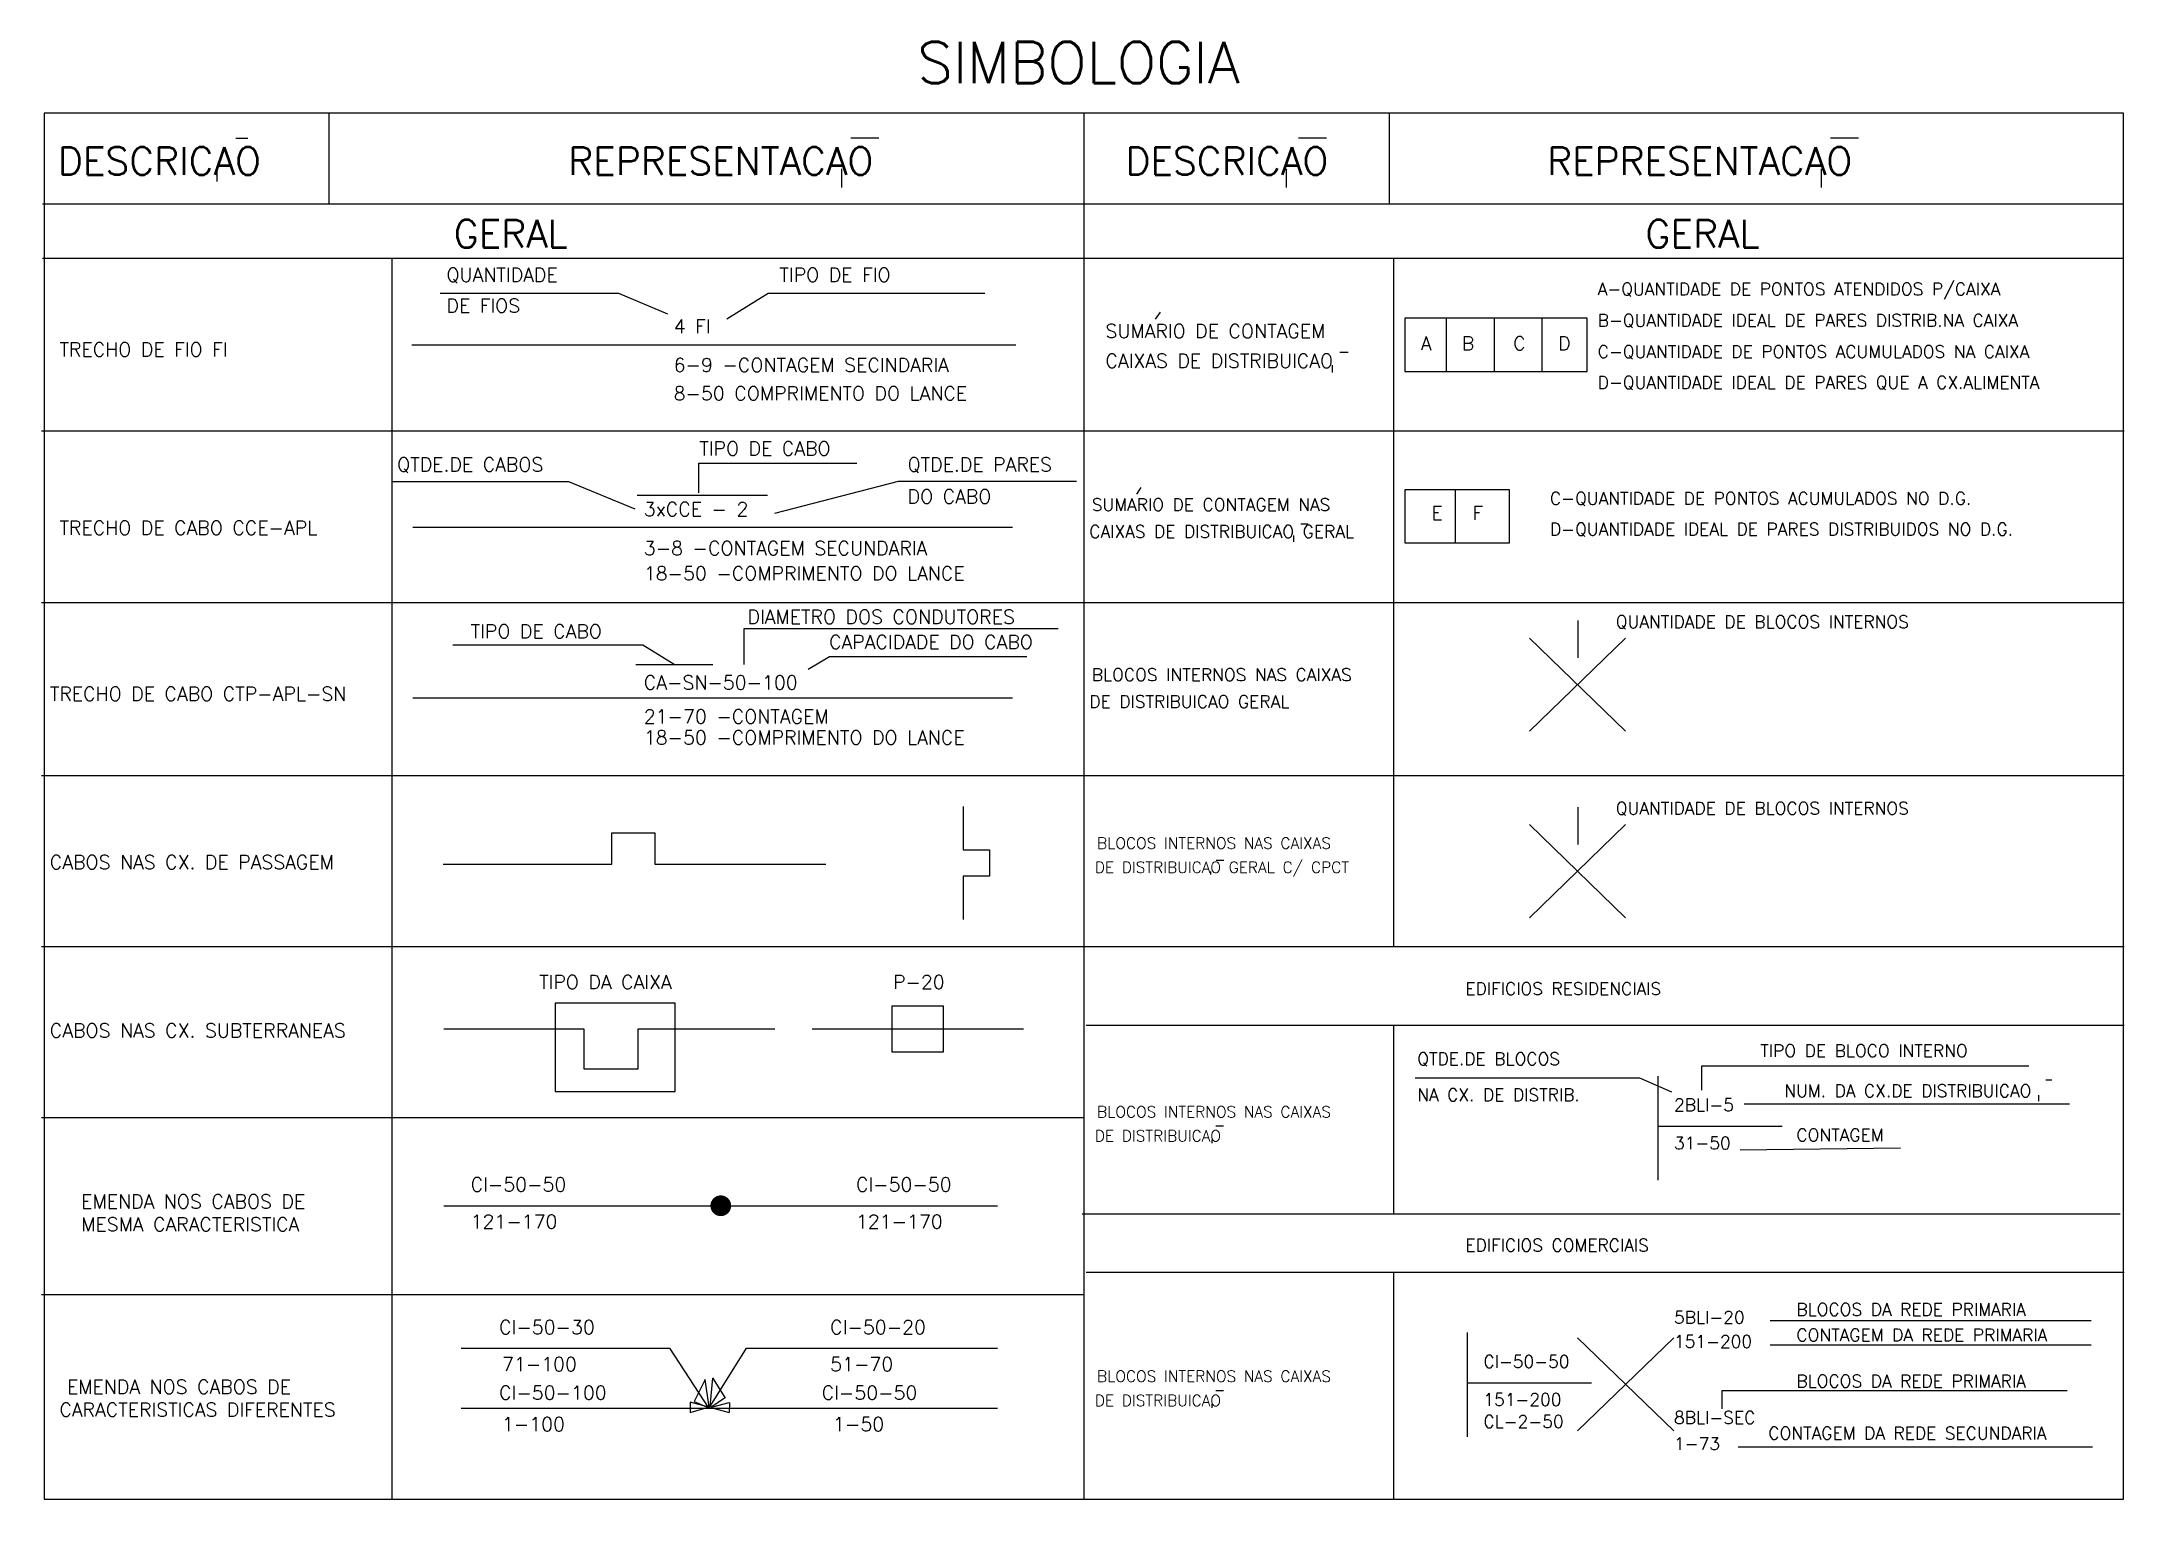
# Model space of a CAD drawing. Extents: x 0.001 to 0.184, y -0.003 to 0.125.
import ezdxf

# ---------------------------------------------------------------- set-up
doc = ezdxf.new("R2010")
doc.units = 0
doc.header["$LTSCALE"] = 250
doc.header["$MEASUREMENT"] = 0
doc.layers.add('LEGENDAS', color=7, linetype='CONTINUOUS')
doc.styles.add('ROMANS', font='ROMANS.SHX', dxfattribs={"height": 80})

msp = doc.modelspace()

# ---------------------------------------------------------------- linework, layer by layer
at = {"layer": 'LEGENDAS'}
for p, q in [((0.02591, 0.11868), (0.02591, 0.11076)), ((0.119, 0.11868), (0.119, 0.11076)), ((0.01775, 0.11651), (0.01882, 0.11651)), ((0.07174, 0.11654), (0.0742, 0.11654)), ((0.11104, 0.11654), (0.1135, 0.11654)), ((0.15771, 0.11654), (0.16017, 0.11654)), ((0.01608, 0.11365), (0.01608, 0.1127)), ((0.07092, 0.11381), (0.07092, 0.11218)), ((0.10995, 0.11381), (0.10995, 0.11218)), ((0.15689, 0.11381), (0.15689, 0.11218)), ((0.00079, 0.11076), (0.18337, 0.11076)), ((0.00079, 0.10598), (0.18337, 0.10598)), ((0.03144, 0.10598), (0.03144, -0.00298)), ((0.11936, 0.10598), (0.11936, 0.04555)), ((0.03571, 0.10291), (0.05134, 0.10291)), ((0.05134, 0.10291), (0.05564, 0.10109)), ((0.09849, 0.10062), (0.09891, 0.10124)), ((0.124, 0.10069), (0.124, 0.09602)), ((0.12819, 0.10069), (0.12819, 0.09602)), ((0.13238, 0.10069), (0.13238, 0.09602)), ((0.03321, 0.09838), (0.08622, 0.09838)), ((0.11466, 0.09772), (0.11539, 0.09772)), ((0.11399, 0.09658), (0.11399, 0.09595)), ((0.00072, 0.09082), (0.18351, 0.09082)), ((0.0584, 0.08799), (0.07226, 0.08799)), ((0.0584, 0.08538), (0.0584, 0.08799)), ((0.03148, 0.08638), (0.04695, 0.08638)), ((0.04695, 0.08638), (0.05278, 0.08397)), ((0.07588, 0.08638), (0.06503, 0.08357)), ((0.09155, 0.08638), (0.07588, 0.08638)), ((0.05298, 0.08517), (0.06443, 0.08517)), ((0.09685, 0.08527), (0.09723, 0.08583)), ((0.12478, 0.08564), (0.12478, 0.08097)), ((0.03329, 0.08236), (0.08592, 0.08236)), ((0.11124, 0.08266), (0.11189, 0.08266)), ((0.11058, 0.08163), (0.11058, 0.08107)), ((0.00072, 0.07575), (0.18351, 0.07575)), ((0.06237, 0.07347), (0.08994, 0.07347)), ((0.06237, 0.0703), (0.06237, 0.07347)), ((0.13557, 0.07088), (0.13557, 0.07416)), ((0.05349, 0.07199), (0.0368, 0.07199)), ((0.05624, 0.0703), (0.05349, 0.07199)), ((0.13974, 0.06444), (0.13131, 0.07263)), ((0.13131, 0.06444), (0.13974, 0.07263)), ((0.05286, 0.0703), (0.05962, 0.0703)), ((0.068, 0.06991), (0.06987, 0.07101)), ((0.06987, 0.07101), (0.08718, 0.07101)), ((0.03329, 0.06737), (0.08592, 0.06737)), ((0.00072, 0.06055), (0.18351, 0.06055)), ((0.08159, 0.05784), (0.08159, 0.05404)), ((0.13557, 0.05451), (0.13557, 0.05779)), ((0.05075, 0.05552), (0.05455, 0.05552)), ((0.05075, 0.05277), (0.05075, 0.05552)), ((0.05455, 0.05552), (0.05455, 0.05277)), ((0.13131, 0.04807), (0.13974, 0.05626)), ((0.13974, 0.04807), (0.13131, 0.05626)), ((0.08159, 0.05404), (0.08392, 0.05404)), ((0.08392, 0.05404), (0.08392, 0.05172)), ((0.10379, 0.05313), (0.10449, 0.05313)), ((0.03596, 0.05277), (0.05075, 0.05277)), ((0.05455, 0.05277), (0.06955, 0.05277)), ((0.08159, 0.05172), (0.08159, 0.04792)), ((0.08392, 0.05172), (0.08159, 0.05172)), ((0.1033, 0.05213), (0.1033, 0.05186)), ((0.00072, 0.04555), (0.18351, 0.04555)), ((0.09239, 0.03863), (0.18351, 0.03863)), ((0.11936, 0.03863), (0.11936, 0.02209)), ((0.03602, 0.03832), (0.0483, 0.03832)), ((0.0483, 0.03832), (0.0483, 0.03481)), ((0.05306, 0.03832), (0.06508, 0.03832)), ((0.05306, 0.03481), (0.05306, 0.03832)), ((0.06834, 0.03832), (0.08688, 0.03832)), ((0.0483, 0.03481), (0.05306, 0.03481)), ((0.14644, 0.03506), (0.17514, 0.03506)), ((0.14644, 0.03295), (0.14644, 0.03506)), ((0.14098, 0.034), (0.12126, 0.034)), ((0.1438, 0.03277), (0.14098, 0.034)), ((0.14257, 0.03418), (0.14257, 0.02503)), ((0.17662, 0.03385), (0.17715, 0.03385)), ((0.17869, 0.03172), (0.15014, 0.03172)), ((0.17598, 0.03249), (0.17598, 0.03196)), ((0.00072, 0.03053), (0.09221, 0.03053)), ((0.10378, 0.02981), (0.10446, 0.02981)), ((0.14257, 0.02978), (0.15349, 0.02978)), ((0.10341, 0.02859), (0.10341, 0.02828)), ((0.16387, 0.02784), (0.14979, 0.02767)), ((0.03602, 0.02279), (0.08462, 0.02279)), ((0.09204, 0.02209), (0.18316, 0.02209)), ((0.09239, 0.01695), (0.18351, 0.01695)), ((0.11936, 0.01695), (0.11936, -0.00298)), ((0.00072, 0.01501), (0.09221, 0.01501)), ((0.12584, 0.01166), (0.12584, 0.00251)), ((0.13553, 0.00303), (0.14396, 0.01121)), ((0.14396, 0.00303), (0.13553, 0.01121)), ((0.15243, 0.01271), (0.1806, 0.01271)), ((0.03753, 0.01028), (0.05581, 0.01028)), ((0.05581, 0.01028), (0.05929, 0.00499)), ((0.05929, 0.00499), (0.06258, 0.01028)), ((0.06258, 0.01028), (0.08462, 0.01028)), ((0.15243, 0.01057), (0.1806, 0.01057)), ((0.05894, 0.00754), (0.05798, 0.00562)), ((0.05931, 0.00511), (0.05894, 0.00754)), ((0.05938, 0.00517), (0.05962, 0.00765)), ((0.05959, 0.00768), (0.06068, 0.00596)), ((0.05928, 0.00511), (0.05764, 0.00555)), ((0.05764, 0.00555), (0.05764, 0.00463)), ((0.05798, 0.00562), (0.05928, 0.00504)), ((0.05945, 0.00511), (0.06075, 0.00599)), ((0.05962, 0.00514), (0.06106, 0.00552)), ((0.06109, 0.00552), (0.06106, 0.00463)), ((0.10378, 0.00658), (0.10446, 0.00658)), ((0.12584, 0.00726), (0.13676, 0.00726)), ((0.17849, 0.00655), (0.1482, 0.00655)), ((0.1482, 0.00655), (0.1482, 0.00497)), ((0.03753, 0.00502), (0.08462, 0.00502)), ((0.05764, 0.00463), (0.05914, 0.00507)), ((0.05945, 0.00507), (0.06106, 0.00463)), ((0.10341, 0.00536), (0.10341, 0.00506)), ((0.14961, 0.00163), (0.18072, 0.00163))]:
    msp.add_line(p, q, dxfattribs=at)
for points in [[(0.00093, 0.11871), (0.00093, -0.00297), (0.18345, -0.00297), (0.18345, 0.11871)], [(0.12037, 0.1007), (0.12037, 0.09603), (0.13638, 0.09603), (0.13638, 0.1007)], [(0.12037, 0.08565), (0.12037, 0.08098), (0.12955, 0.08098), (0.12955, 0.08565)], [(0.04579, 0.04057), (0.04579, 0.03281), (0.05631, 0.03281), (0.05631, 0.04057)], [(0.07535, 0.04032), (0.07535, 0.03631), (0.07986, 0.03631), (0.07986, 0.04032)]]:
    msp.add_lwpolyline(points, close=True, dxfattribs=at)
for points in [[(0.09219, 0.11871), (0.09219, 0.11076)], [(0.09219, 0.11076), (0.09219, -0.00297)], [(0.06085, 0.10064), (0.06448, 0.10291), (0.0835, 0.10291)]]:
    msp.add_lwpolyline(points, dxfattribs=at)
at = {"layer": 'LEGENDAS', "const_width": 0.000913}
msp.add_lwpolyline([(0.05987, 0.02279, 1), (0.06078, 0.02279, 1)], format="xyb", close=True, dxfattribs=at)

# ---------------------------------------------------------------- texts
at = {"layer": 'LEGENDAS', "style": 'ROMANS'}
for s, height, p in [('SIMBOLOGIA', 0.00365, (0.07757, 0.12133)), ('DESCRICAO', 0.002434, (0.00214, 0.11329)), ('REPRESENTACAO', 0.0024336, (0.04693, 0.11329)), ('DESCRICAO', 0.002434, (0.09583, 0.11329)), ('REPRESENTACAO', 0.0024336, (0.13284, 0.11329)), ('GERAL', 0.002434, (0.03688, 0.1069)), ('GERAL', 0.002434, (0.14148, 0.1069)), ('QUANTIDADE ', 0.0012168, (0.03625, 0.10391)), ('TIPO DE FIO', 0.0012168, (0.06547, 0.10391)), ('DE FIOS', 0.001217, (0.03625, 0.1012)), ('A-QUANTIDADE DE PONTOS ATENDIDOS P/CAIXA', 0.0010951, (0.13729, 0.10272)), ('4 FI', 0.001217, (0.05619, 0.09939)), ('B-QUANTIDADE IDEAL DE PARES DISTRIB.NA CAIXA', 0.0010951, (0.13729, 0.09997)), ('SUMARIO DE CONTAGEM', 0.0012168, (0.09409, 0.09897)), ('A', 0.00122, (0.12176, 0.09789)), ('B', 0.00122, (0.12536, 0.09789)), ('C', 0.00122, (0.12986, 0.09789)), ('D', 0.00122, (0.13381, 0.09789)), ('TRECHO DE FIO FI', 0.0012168, (0.00228, 0.09735)), ('6-9 -CONTAGEM SECINDARIA', 0.0012168, (0.05619, 0.09599)), ('CAIXAS DE DISTRIBUICAO', 0.0012168, (0.09409, 0.09635)), ('C-QUANTIDADE DE PONTOS ACUMULADOS NA CAIXA', 0.0010951, (0.13729, 0.09722)), ('D-QUANTIDADE IDEAL DE PARES QUE A CX.ALIMENTA', 0.0010951, (0.13729, 0.09452)), ('8-50 COMPRIMENTO DO LANCE', 0.0012168, (0.05619, 0.0935)), ('TIPO DE CABO', 0.0012168, (0.05844, 0.08866)), ('QTDE.DE CABOS', 0.0012168, (0.03192, 0.08725)), ('QTDE.DE PARES', 0.0012168, (0.07672, 0.08725)), ('3xCCE - 2', 0.001217, (0.05357, 0.08333)), ('DO CABO', 0.001217, (0.07672, 0.08444)), ('SUMARIO DE CONTAGEM NAS', 0.0010951, (0.09289, 0.08379)), ('E', 0.00122, (0.12269, 0.083)), ('F', 0.00122, (0.12629, 0.083)), ('C-QUANTIDADE DE PONTOS ACUMULADOS NO D.G.', 0.0010951, (0.1331, 0.08434)), ('TRECHO DE CABO CCE-APL', 0.0012168, (0.00228, 0.08169)), ('CAIXAS DE DISTRIBUICAO GERAL', 0.0010951, (0.09267, 0.08143)), ('D-QUANTIDADE IDEAL DE PARES DISTRIBUIDOS NO D.G.', 0.0010951, (0.1331, 0.08164)), ('3-8 -CONTAGEM SECUNDARIA', 0.0012168, (0.05357, 0.07991)), ('18-50 -COMPRIMENTO DO LANCE', 0.0012168, (0.05357, 0.0777)), ('DIAMETRO DOS CONDUTORES', 0.0012168, (0.06267, 0.07388)), ('TIPO DE CABO', 0.0012168, (0.03837, 0.07261)), ('QUANTIDADE DE BLOCOS INTERNOS', 0.0010951, (0.13888, 0.07351)), ('CAPACIDADE DO CABO', 0.0012168, (0.06983, 0.07167)), ('BLOCOS INTERNOS NAS CAIXAS', 0.0010951, (0.09289, 0.06886)), ('TRECHO DE CABO CTP-APL-SN', 0.0012168, (0.00144, 0.06712)), ('CA-SN-50-100', 0.0012168, (0.05357, 0.06812)), ('21-70 -CONTAGEM', 0.0012168, (0.05357, 0.06513)), ('DE DISTRIBUICAO GERAL', 0.0010951, (0.09267, 0.0665)), ('18-50 -COMPRIMENTO DO LANCE', 0.0012168, (0.05357, 0.06329)), ('QUANTIDADE DE BLOCOS INTERNOS', 0.0010951, (0.13888, 0.05714)), ('BLOCOS INTERNOS NAS CAIXAS', 0.0009856, (0.09335, 0.05413)), ('CABOS NAS CX. DE PASSAGEM', 0.0012168, (0.00144, 0.05234)), ('DE DISTRIBUICAO GERAL C/ CPCT', 0.0009856, (0.09316, 0.05201)), ('TIPO DA CAIXA', 0.0012168, (0.04438, 0.04182)), ('P-20', 0.001217, (0.07544, 0.04182)), ('EDIFICIOS RESIDENCIAIS', 0.0010951, (0.12568, 0.0413)), ('CABOS NAS CX. SUBTERRANEAS', 0.0012168, (0.00144, 0.03757)), ('TIPO DE BLOCO INTERNO', 0.0010951, (0.15156, 0.03585)), ('QTDE.DE BLOCOS', 0.0010951, (0.12145, 0.03514)), ('NA CX. DE DISTRIB.', 0.0010951, (0.12145, 0.03198)), ('NUM. DA CX.DE DISTRIBUICAO', 0.0010951, (0.15367, 0.03233)), ('BLOCOS INTERNOS NAS CAIXAS', 0.0009856, (0.09335, 0.03055)), ('2BLI-5', 0.001095, (0.14399, 0.0311)), ('DE DISTRIBUICAO ', 0.0009856, (0.09316, 0.02843)), ('CONTAGEM', 0.001095, (0.15473, 0.02846)), ('31-50', 0.001095, (0.14399, 0.02775)), ('EMENDA NOS CABOS DE ', 0.0012168, (0.00419, 0.02255)), ('CI-50-50', 0.001217, (0.03837, 0.02404)), ('CI-50-50', 0.001217, (0.07219, 0.02404)), ('121-170', 0.001217, (0.03837, 0.02079)), ('121-170', 0.001217, (0.07219, 0.02079)), ('MESMA CARACTERISTICA', 0.0012168, (0.00419, 0.02055)), ('EDIFICIOS COMERCIAIS', 0.0010951, (0.12568, 0.01878)), ('5BLI-20', 0.001095, (0.14399, 0.01245)), ('BLOCOS DA REDE PRIMARIA', 0.0010951, (0.15473, 0.01314)), ('CI-50-30', 0.001217, (0.04087, 0.01153)), ('CI-50-20', 0.001217, (0.06993, 0.01153)), ('151-200', 0.001095, (0.14399, 0.01033)), ('CONTAGEM DA REDE PRIMARIA', 0.0010951, (0.15473, 0.0109)), ('71-100', 0.001217, (0.04112, 0.00827)), ('51-70', 0.001217, (0.06993, 0.00827)), ('CI-50-50', 0.001095, (0.12726, 0.00857)), ('EMENDA NOS CABOS DE ', 0.0012168, (0.00294, 0.00628)), ('BLOCOS INTERNOS NAS CAIXAS', 0.0009856, (0.09335, 0.00733)), ('BLOCOS DA REDE PRIMARIA', 0.0010951, (0.15473, 0.00685)), (' CARACTERISTICAS DIFERENTES', 0.0012168, (0.00144, 0.00428)), ('CI-50-100', 0.001217, (0.04087, 0.00577)), ('CI-50-50', 0.001217, (0.06918, 0.00577)), ('DE DISTRIBUICAO ', 0.0009856, (0.09316, 0.0052)), ('151-200', 0.001095, (0.12726, 0.00523)), ('1-100', 0.001217, (0.04112, 0.00301)), ('1-50', 0.001217, (0.07018, 0.00301)), ('CL-2-50', 0.001095, (0.12726, 0.0033)), ('8BLI-SEC', 0.001095, (0.14399, 0.00365)), ('1-73', 0.001095, (0.14399, 0.00136)), ('CONTAGEM DA REDE SECUNDARIA', 0.0010951, (0.15227, 0.00228))]:
    msp.add_text(s, height=height, dxfattribs=at).set_placement(p)

doc.saveas('drawing.dxf')
